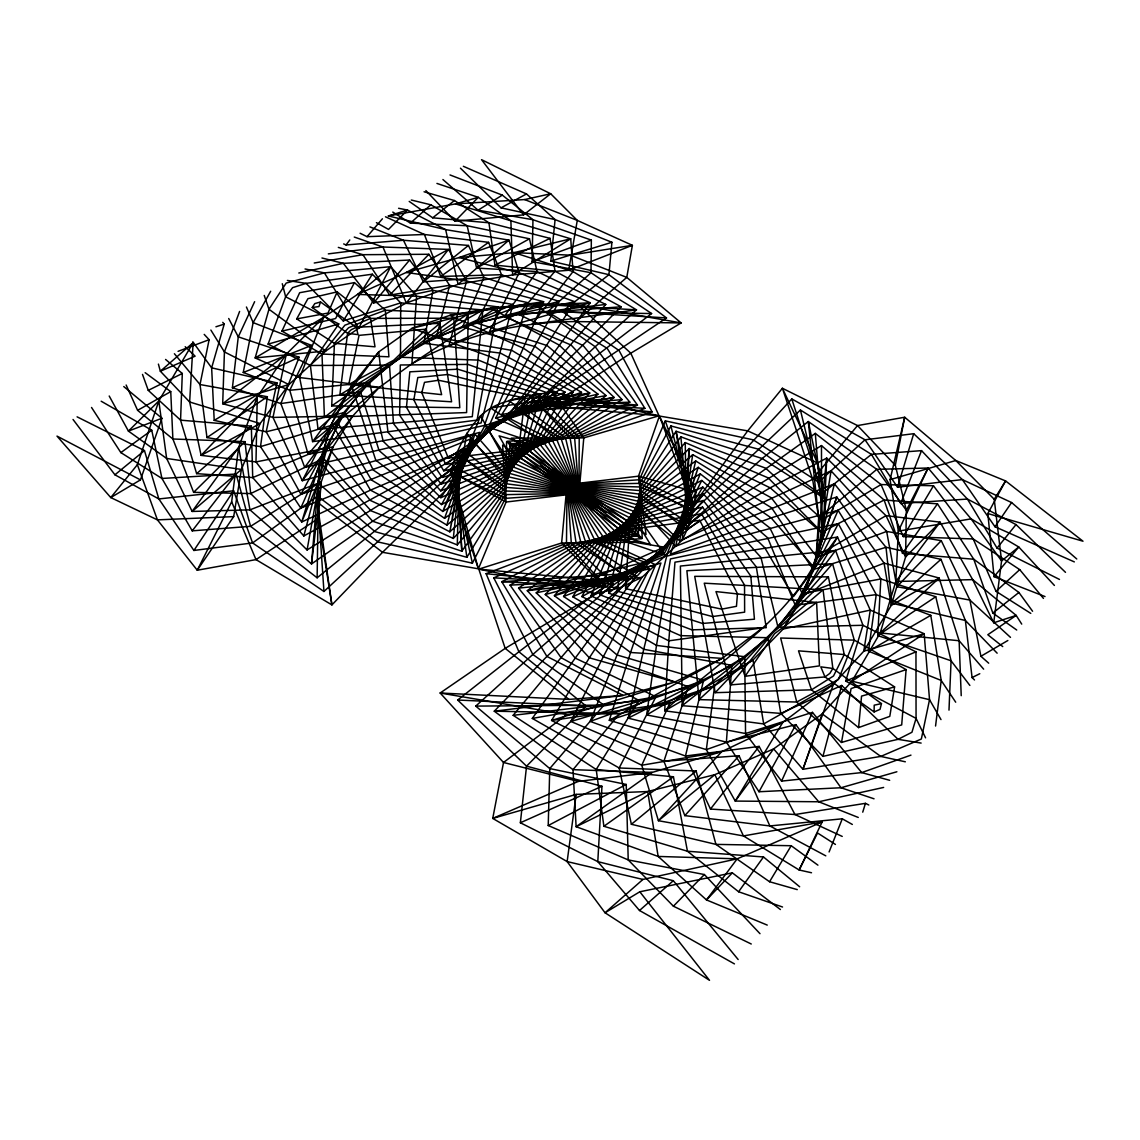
<?xml version="1.0" encoding="UTF-8"?>
<svg xmlns="http://www.w3.org/2000/svg" width="1140" height="1140" viewBox="0 0 1140 1140"><rect width="100%" height="100%" fill="white"/><g stroke="black" fill="none" stroke-linecap="round" stroke-linejoin="round"><path stroke-width="1.5" d="M193.13 342.684L158.816 400.952L166.639 458.451L192.133 511.447L238.645 447.407L231.662 501.785L255.987 559.612L331.911 604.913L382.541 552.316L450.77 485.398L456.356 466.873L466.132 449.032L449.83 531.824L466.801 433.271L506.573 480.154L571.411 491.597L566.779 484.486L576.241 487.507L556.676 439.299L508.982 400.468L529.573 395.58L637.474 405.085L528.333 410.03L595.208 346.717L636.491 309.852L533.762 303.953L595.208 346.717L637.474 405.085L570.071 437.618L513.328 446.111L504.992 490.984L461.828 551.204L372.637 521.251L319.913 462.042L317.077 502.013L382.541 552.316L478.401 568.803L451.212 471.647C455.701 450.685 466.217 431.604 480.581 415.786C516.548 382.955 571.397 407.365 614.132 397.433L507.856 416.299L590.264 302.727L490.656 308.113L559.113 345.035L614.132 397.433L556.676 439.299L519.812 450.784L506.573 480.154L449.83 531.824L370.457 490.157L331.726 423.467L301.715 521.992L333.051 446.837L352.844 415.901L272.987 417.411L222.699 403.745L286.283 354.141L272.987 417.411L302.299 480.724L352.844 415.901L379.478 387.258L312.602 441.622L378.722 351.918L387.999 432.274L440.753 490.87L517.261 460.688L529.088 450.457L556.833 392.502L478.501 360.112L400.468 357.248L400.724 302.87L372.324 274.198L306.09 283.376L292.595 287.665L285.641 296.785L268.085 344.137L310.394 365.484L389.495 365.128L393.485 423.596L441.194 484.087L519.926 457.867L532.58 448.276L565.013 392.06L489.374 356.364L411.982 328.349L378.722 351.918L351.619 385.591L331.726 423.467L319.913 462.042L311.519 563.944L249.959 509.851L238.645 447.407L257.255 396.934L286.283 354.141L323.817 317.205L357.533 294.419L390.721 266.674L416.613 296.229L497.767 306.874L477.076 420.09L312.602 441.622L299.62 377.554L323.817 317.205L255.161 357.946L299.62 377.554L379.478 387.258L411.925 363.731L497.767 306.874L411.982 328.349L449.73 315.41L490.656 308.113L533.762 303.953L577.894 304.793L681.136 322.919L630.791 353.201L550.378 406.082L528.333 410.03L507.856 416.299L466.132 449.032L370.457 490.157L301.715 521.992L255.987 461.914L257.255 396.934L201.11 455.359L189.639 401.993L193.13 342.684L160.355 371.227L189.639 401.993L260.134 423.553L288.862 384.622L325.769 351.006L358.687 328.249L406.296 302.998L458.109 284.33L512.615 274.911L568.718 270.266L632.386 245.328L626.772 277.391L575.999 321.594C518.657 321.509 461.957 335.531 411.925 363.731L416.613 296.229L357.533 294.419L406.239 272.474L448.49 249.404L466.63 280.982L543.638 301.701L489.63 424.622L589.736 393.058L523.502 348.27L449.73 315.41L543.638 301.701L448.904 345.833L466.63 280.982L406.239 272.474L458.964 257.597L508.967 240.127L519.213 272.745L489.374 331.669L590.264 302.727L519.213 272.745L458.964 257.597L514.111 252.638L570.285 255.161L632.386 245.328L577.268 220.391L524.657 199.571L455.516 203.903L388.355 215.959L445.64 229.639L508.967 240.127L458.109 284.33L445.64 229.639L407.493 210.059L398.601 208.292M468.198 313.742L466.602 412.58L324.43 417.368L322.007 354.055L344.879 325.199L385.349 310.251L468.198 313.742L395.252 361.366L324.43 417.368M442.918 179.536L478.045 210.188L532.964 219.721L591.346 240.098L591.005 272.745L547.656 311.818L607.164 348.341L644.898 408.334L574.617 437.489L510.264 443.916L505.049 494.66L466.859 557.303L375.074 531.668L318.488 483.317L250.586 526.324L192.218 530.841L161.951 478.458L151.748 430.222L101.175 401.223M91.542 407.464L120.854 452.608L161.951 478.458L236.123 474.026L250.586 526.324L317.134 577.795L318.488 483.317M874.109 711.93L874.209 705.176L881.477 703.608L880.037 709.365L874.109 711.93L824.99 676.932L820.8 666.843L832.856 668.453L881.477 703.608M317.134 577.795L454.219 466.602L505.049 494.66L570.997 493.364L540.901 465.918L578.45 487.051L574.617 437.489L536.114 402.007L651.596 313.557L591.005 272.745L532.081 261.616L532.964 219.721L502.327 195.125L450.015 174.947M145.165 372.68L170.743 391.618L172.881 439L193.629 492.352L250.686 493.577L323.489 458.366L371.056 510.834L457.297 544.906L459.377 454.988L307.073 549.979L250.686 493.577L245.029 441.636L172.881 439L137.612 410.343L126.141 385.021M759.995 933.689L704.378 874.537L628.211 859.916L548.226 825.531L549.765 768.574L603.972 705.133L532.836 654.474L493.777 577.866L571.325 543.367L638.3 535.828L639.996 483.36L670.89 425.961L758.029 449.06L820.857 494.475L871.444 454.39L921.533 450.642L967.433 499.064L997.044 548.098L1059.487 579.448M165.571 359.442L182.3 373.478L180.562 420.161L196.636 473.642L252.71 477.589L327.465 446.339L370.343 500.446L453.293 538.436L505.747 483.716L518.03 449.502L561.08 438.53L622.07 399.627L571.14 345.064L504.179 316.507L537.068 271.577L529.473 238.802L467.172 225.748L410.428 223.112L392.759 212.083M948.993 710.135L951.073 660.773L935.755 596.733L880.835 578.963L802.289 593.612L769.856 527.934L700.274 473.87L634.324 511.547L623.537 525.226L607.406 535.387L563.587 596.491L643.73 649.287L731.823 665.304L726.394 742.111L758.998 791.744L840.992 787.754L896.881 771.766M331.712 405.911L334.433 343.311L348.512 327.807L370.5 318.402L453.848 318.203L459.791 407.693L331.712 405.911L395.438 361.494L453.848 318.203M969.869 685.439L951.073 660.773L877.743 635.564L880.835 578.963L838.085 510.293L666.701 556.22L643.73 649.287L628.168 718.157L726.394 742.111L795.891 724.641L840.992 787.754L874.038 798.798M738.15 959.524L673.312 880.707L597.802 861.626L520.367 822.767L526.552 766.165L586.074 706.002L518.899 651.781L486.11 573.677L566.48 543.295L641.763 538.707L567.007 490.941L566.48 543.295L605.354 585.917L518.899 651.781L457.667 700.017L526.552 766.165L601.963 786.286L597.802 861.626L639.511 910.504L734.445 963.899M625.575 588.682L629.38 529.43L699.732 520.324L737.452 593.698L736.469 606.309L721.706 609.145L625.575 588.682L659.803 551.261L699.732 520.324M906.101 669.607L901.697 724.912L841.491 742.453L796.746 702.026L780.658 638.015L854.273 640.139L906.101 669.607L851.081 688.574L841.491 742.453M317.077 502.013L331.911 604.913L318.245 518.5L321.238 482.035L333.051 446.837L255.987 461.914L201.11 455.359L260.134 423.553L241.423 469.452L233.686 516.62L197.263 570.228L157.42 519.869L137.384 464.693L158.816 400.952L128.435 431.105L166.639 458.451L241.423 469.452L192.133 511.447L249.959 509.851L321.238 482.035L311.519 563.944L372.637 521.251L456.356 466.873L461.828 551.204L456.855 452.509L504.992 490.984L571.055 492.907L553.841 475.195L577.866 487.122L570.071 437.618L529.573 395.58L551.774 392.203L659.034 415.801L630.791 353.201L577.894 304.793M579.59 486.98L583.78 437.888L551.774 392.203M287.365 280.44L306.09 283.376L343.24 320.91L400.724 302.87L482.847 309.966L472.302 416.67L318.046 429.296L310.394 365.484L338.794 323.945L285.641 296.785L282.293 283.732M566.423 490.955L561.635 542.996L598.229 580.488C640.666 570.741 691.325 539.591 695.956 492.067L659.419 416.057L747.712 430.863L817.508 462.982C827.626 496.969 827.469 533.663 813.248 566.48C778.492 627.67 714.638 663.608 664.706 710.818L763.7 723.943L833.44 684.242L863.792 651.197L891.252 605.411L905.602 556.918L906.343 510.349L895.313 465.277L904.704 417.24L857.551 425.576L782.41 388.27L747.712 430.863L693.006 505.519L689.843 523.616L682.276 540.089L641.977 577.324L589.337 657.808L551.575 720.466L641.777 765.239L721.706 751.659L782.767 722.447L833.44 684.242L802.931 769.301L880.736 756.419L921.348 739.019L929.527 699.689L924.184 633.726L870.276 610.1L783.137 629.052L753.013 659.96L714.638 685.753L669.821 703.166L619.661 713.555L566.779 714.552L440.154 693.006L505.191 648.375L596.192 593.698L620.132 587.67L641.977 577.324L527.321 590.705L589.337 657.808L674.823 682.034L722.133 658.364L762.674 627.841L668.809 640.837L581.913 596.576L615.001 531.226L627.499 520.88L703.28 493.791L760.936 557.403L778.022 627.314L862.952 625.29L915.962 651.852L916.061 718.385L911.943 732.265L898.064 739.333L822.923 756.39L780.8 713.412L767.847 637.702L680.609 635.635L590.962 595.921L618.507 528.86L630.035 517.888L702.81 487.108L764.74 547.727L793.454 596.633L837.515 537.054L870.276 610.1L863.792 651.197L924.184 633.726L851.951 681.221L822.197 713.911L773.632 748.894L714.88 774.644L647.691 791.531L576.17 794.395L492.736 818.42L503.524 762.489L566.779 714.552M460.446 168.178L501.044 207.851L555.109 219.593L611.923 242.279L608.931 274.683L562.348 311.576L619.048 350.507L652.094 411.911L579.206 437.575L507.086 441.266L579.02 486.994L579.206 437.575L543.524 400.539L666.501 317.918L608.931 274.683L550.834 261.089L555.109 219.593L526.481 193.928L463.339 166.298M858.577 727.605L861.555 696.098L894.601 686.893L889.798 716.376L858.577 727.605L811.495 689.828L798.513 650.84L844.227 654.545L894.601 686.893M453.293 538.436L462.641 449.445L505.747 483.716L571.254 492.024L564.215 482.647L576.769 487.35L561.08 438.53L514.881 408.505L605.782 304.423L537.068 271.577L476.591 268.071L467.172 225.748L430.82 204.787L411.312 200.042M314.241 263.012L362.891 254.69L428.868 254.277L449.602 285.285L436.406 337.269L511.903 350.422L581.5 392.345L540.075 444.486L524.029 453.805L512.644 466.745L441.536 504.578L379.093 450.585L360.525 391.975L280.868 403.56L232.403 387.771L238.274 336.856L254.633 301.687M935.555 726.023L941.212 680.452L930.781 615.329L876.232 594.624L795.236 605.226L767.719 537.88L701.812 480.453L632.315 514.767L621.784 526.309L599.911 594.781L691.837 629.836L766.265 627.698L756.29 566.879L703.209 500.489L624.692 523.73L611.297 533.406L572.764 596.776L656.498 645.397L744.734 656.74L745.546 733.533L781.584 781.114L861.683 772.592L910.96 755.122M339.834 394.924L347.6 333.251L351.22 329.745L356.25 327.28L439.855 323.333L451.597 401.807L339.834 394.924L394.924 361.123L439.855 323.333M525.084 398.045L518.543 449.858L448.319 458.109L421.8 392.659L424.507 382.356L438.515 380.261L525.084 398.045L490.642 429.837L448.319 458.109M1021.725 624.107L1016.182 615.415L993.724 622.796L1001.576 560.909L994.237 499.291L955.79 460.517L904.704 417.24L890.098 479.626L898.334 531.154L895.826 581.486L880.165 632.971L851.951 681.221L929.527 699.689L940.999 719.596M576.17 794.395L567.136 861.584L605.041 912.769L709.507 980.329L639.811 891.779L605.041 912.769L642.932 879.439L737.181 858.833L822.154 821.954L799.14 869.991L743.451 835.933L658.407 820.715L641.777 765.239L669.821 703.166L551.575 720.466L674.823 682.034L623.167 695.4L494.276 711.203L573.021 769.671L652.194 772.421L721.706 751.659L658.407 820.715L714.88 774.644L743.451 835.933L822.154 821.954M955.705 702.197L941.212 680.452L868.495 651.211L876.232 594.624L838.342 523.659L670.462 558.928L656.498 645.397L646.665 714.98L745.546 733.533L812.464 712.372L861.683 772.592L889.67 780.302M174.392 353.728L200.013 384.536L267.373 396.734L260.504 446.638L300.789 508.084L470.464 439.014L507.671 476.663L571.61 491.183L568.603 485.797L575.714 487.692L552.359 440.282L501.8 414.532L574.717 301.701L501.486 274.712L440.724 276.464L424.379 234.484L385.491 216.799M617.253 591.161L626.615 527.449L701.442 513.769L744.534 585.077L744.634 612.166L712.429 616.555L617.253 591.161L659.519 551.062L701.442 513.769M1010.496 637.388L969.898 600.082L896.866 586.701L886.649 531.454L831.06 470.863L679.697 540.93L692.693 454.675L771.31 497.809L817.095 557.189L886.649 531.454L941.269 540.673L969.898 600.082L980.899 656.269L988.694 663.181M817.095 557.189L831.06 470.863M270.665 291.27L253.151 322.62L243.248 372.495L289.76 390.265L369.517 382.499L383.183 441.28L440.867 497.695L514.824 463.652L525.797 452.794L548.711 393.314L467.942 364.401L400.311 364.985L399.655 415.259L442.192 477.404L522.818 455.202L536.256 446.296L573.249 392.018L500.517 353.129L423.938 343.325L432.915 290.372L409.588 260.034L343.354 263.326L298.808 273.016M568.718 270.266L577.268 220.391L550.706 193.757L481.536 159.671L523.559 214.876L550.706 193.757L524.657 199.571M307.073 549.979L323.489 458.366M204.203 334.391L209.119 339.706L200.013 384.536L206.981 437.575L260.504 446.638L338.153 423.325L371.412 479.983L446.909 525.098L507.671 476.663L521.279 451.825L552.359 440.282L606.081 395.594L547.143 345.577L476.149 322.877L501.486 274.712L488.604 242.336L424.379 234.484L367.051 236.678L360.112 233.258M348.769 384.451L359.043 335.36L426.26 329.132L441.636 394.654L348.769 384.451L393.713 360.254L426.26 329.132M532.822 396.093L521.122 451.725L445.754 464.393L413.834 399.784L417.796 377.54L447.906 374.476L532.822 396.093L490.898 430.008L445.754 464.393M192.817 341.772L211.641 367.835L276.992 382.912L266.176 431.789L300.988 494.304L474.981 434.155L509.067 473.257L571.838 490.77L569.957 486.766L575.23 487.906L548.141 441.493L495.644 418.024L559.156 301.359L483.944 277.447L423.296 281.879L403.474 240.269L369.944 226.888M905.331 761.791L880.736 756.419L822.197 713.911L802.931 769.301L763.7 723.943L753.013 659.96L664.706 710.818L668.809 640.837L674.98 562.163L837.515 537.054L783.137 629.052L804.056 594.638L836.76 496.997L771.153 517.902L670.462 554.183L698.236 467.357L673.783 538.279L636.049 508.212L573.947 487.564L575.045 490.414L571.283 489.801L603.331 537.168L664.135 547.143L554.411 595.736L660.915 563.018L630.562 652.493L609.316 720.295L714.638 685.753L706.344 749.621L735.257 801.078L782.767 722.447L706.344 749.621L609.316 720.295L722.133 658.364L630.562 652.493L554.411 595.736L603.331 537.168L624.25 525.74L702.596 507.157L750.818 576.128L754.438 619.205L702.468 623.452L608.674 593.199L624.307 525.782L636.049 508.212L698.236 467.357L771.153 517.902L813.248 566.48L836.76 496.997L884.084 563.16L891.252 605.411L939.132 578.037L959.125 640.737L961.219 695.671M842.232 836.418L794.965 814.53L759.126 746.401L685.482 756.019L590.192 721.406L617.068 654.987L655.657 564.742L599.099 538.75L570.812 490.043L576.085 491.169L574.204 487.165L637.488 504.806L675.593 546.317L695.699 460.945L771.638 507.856L813.219 569.544L886.008 547.3L940.956 559.327L965.381 620.488L972.078 677.559L974.501 679.967M695.699 460.945L637.488 504.806L625.205 526.438L599.099 538.75L545.276 594.524L617.068 654.987L703.551 680.309L685.482 756.019L710.491 809.058L794.965 814.53L865.431 803.344L868.794 804.997M813.219 569.544L834.409 483.845L675.593 546.317M321.964 257.996L343.354 263.326L373.621 302.927L432.915 290.372L512.9 304.466L481.08 422.969L308.142 454.333L289.76 390.265L311.576 345.406L253.151 322.62L246.425 307.002M142.5 374.405L148.271 390.365L180.562 420.161L251.327 426.132L252.71 477.589L303.81 535.971L327.465 446.339M822.923 756.39L841.662 685.453L898.064 739.333L921.134 743.081M446.909 525.098L470.464 439.014M222.77 322.349L224.21 324.131L211.641 367.835L214.206 420.361L266.176 431.789L344.807 412.424L373.193 469.965L444.557 518.301L509.067 473.257L522.448 452.666L548.141 441.493L597.944 394.141L535.259 346.645L462.541 327.038L483.944 277.447L468.426 245.428L403.474 240.269L346.061 244.958L343.667 243.917M540.702 394.526L523.303 453.278L510.72 469.951L442.762 511.447L375.758 460.161L351.619 385.591L302.299 480.724L479.726 432.359L442.762 511.447L480.581 415.786L510.72 469.951L572.095 490.385L570.997 487.521L574.745 488.134L544.036 442.89L490.599 408.034L589.736 393.058L544.036 442.89L523.36 453.321L443.716 470.82L406.453 407.322L409.83 371.825L457.724 369.189L540.702 394.526L490.799 429.951L443.716 470.82M897.551 487.222L913.696 433.699L865.018 439.798L818.606 482.106L753.198 439.841L665.332 420.888L639.383 479.755L642.233 538.279L575.03 484.158L639.383 479.755L693.847 505.319L791.787 398.929L865.018 439.798L897.551 487.222L962.317 479.584L1011.593 502.541L1076.773 558.985M862.738 812.165L865.431 803.344M925.566 737.837L916.061 718.385L845.681 681.079L862.952 625.29L835.591 550.435L680.395 566.053L682.19 705.689L780.8 713.412L841.662 685.453M692.693 454.675L638.642 501.329L626.459 527.336L594.724 540.089L536.228 592.843L603.302 656.768L688.318 686.651L663.922 761.235L684.827 815.627L769.842 825.944L842.289 818.805L852.335 824.448M320.511 301.986L318.943 306.575L312.246 307.501L314.797 303.596L320.511 301.986L356.25 327.28L358.031 334.633L347.6 333.251L312.246 307.501M338.323 247.394L362.891 254.69L389.695 295.118L449.602 285.285L528.205 302.741L484.443 425.377L304.693 467.386L280.868 403.56L299.15 357.233L238.274 336.856L228.698 318.502M140.462 479.883L57 436.107L110.765 497.567L140.462 479.883L161.923 418.266L123.776 386.56M444.557 518.301L474.981 434.155M239.599 311.434L224.423 351.932L222.699 403.745L288.862 384.622L224.423 351.932L210.871 330.059M1065.501 572.337L1016.011 524.585L967.433 499.064L900.728 503.495L921.533 450.642M829.094 851.951L842.289 818.805M700.274 473.87L666.23 555.878L563.587 596.491M802.289 593.612L838.085 510.293M337.155 291.868L327.992 313.072L296.699 318.901L307.928 298.666L337.155 291.868L370.5 318.402L375.003 346.817L334.433 343.311L296.699 318.901M300.789 508.084L338.153 423.325M781.584 781.114L812.464 712.372M281.951 331.113L299.649 292.724L354.44 282.606L385.349 310.251L388.911 356.806L322.007 354.055L281.951 331.113L335.588 318.53L354.44 282.606M825.802 855.841L769.842 825.944L739.076 755.735L663.922 761.235L570.912 721.463L603.302 656.768L649.444 568.846L594.724 540.089L570.314 490.243L577.439 492.152L574.432 486.766L638.642 501.329L679.697 540.93M231.662 501.785L197.263 570.228L255.987 559.612L318.245 518.5M77.093 416.841L144.466 450.585L158.859 498.95L193.914 550.463L252.581 542.925L317.504 496.114L378.38 542.042L472.387 563.189L505.419 498.351L506.602 441.665L570.983 493.805L505.419 498.351L452.352 472.644L323.945 591.475L252.581 542.925L233.629 490.799L158.859 498.95L114.926 474.796L73.031 419.477M701.812 480.453L664.007 554.297L572.764 596.776M1016.723 630.021L992.84 613.064L973.76 559.227L937.465 503.823L884.127 500.032L821.683 532.138L768.26 477.916L685.254 442.591L640.067 494.204L629.921 529.815L585.604 542.113L518.586 588.126L575.23 658.094L655.956 696.768L619.163 767.99L631.375 824.291L715.934 844.384L791.203 845.723L817.922 865.16M795.236 605.226L838.342 523.659M300.988 494.304L344.807 412.424M1045.01 596.562L994.052 576.683L987.839 513.542L1005.58 480.923L955.79 460.517L890.098 479.626M441.536 504.578L484.87 425.69L581.5 392.345M758.998 791.744L795.891 724.641M1043.456 598.4L1019.73 569.63L973.218 538.949L903.236 536.612L933.46 485.754L973.218 538.949L996.018 591.332L1030.788 613.391M1032.583 611.254L1018.904 592.472L973.76 559.227L902.495 553.327L884.127 500.032L821.47 445.583L686.437 529.573L640.067 494.204L574.774 485.925L581.885 495.33L569.259 490.585L585.604 542.113L635.935 576.042L575.23 658.094L532.295 718.414L619.163 767.99L696.127 770.982L715.934 844.384L769.557 881.733L791.203 845.723M702.81 487.108L662.283 553.043L581.913 596.576M994.237 499.291L1005.58 480.923L1083 541.215L987.839 513.542M933.46 485.754L881.049 484.557L822.424 519.555L765.581 468.127L680.865 436.834L640.338 490.599L632.23 531.468L580.901 542.768L510.05 585.119L561.065 657.638L639.013 700.501L596.206 769.486L603.886 826.286L687.449 851.238L763.472 856.966L799.653 886.777M343.24 320.91L372.324 274.198M440.867 497.695L486.851 427.115L573.249 392.018M193.914 550.463L233.629 490.799M1074.336 561.892L995.006 526.766L1011.593 502.541M745.033 676.319L774.573 633.655L816.625 602.504L819.46 665.874L745.033 676.319L715.963 591.589L816.625 602.504M902.495 553.327L937.465 503.823M903.236 536.612L881.049 484.557L815.299 433.385L689.045 523.659L640.338 490.599L574.888 485.483L585.803 498.151L568.703 490.713L580.901 542.768L628.682 579.091L561.065 657.638L513.157 715.322L596.206 769.486L673.441 776.782L687.449 851.238L738.606 891.751L763.472 856.966M703.28 493.791L660.986 552.116L590.962 595.921M304.693 467.386L360.525 391.975M346.061 244.958L349.795 239.956M778.022 627.314L835.591 550.435M440.753 490.87L488.405 428.227L565.013 392.06M192.218 530.841L236.123 474.026M710.491 809.058L759.126 746.401M997.044 548.098L1016.011 524.585M137.384 464.693L110.765 497.567L157.42 519.869L233.686 516.62M730.54 684.898L773.048 632.558L823.066 589.822L832.856 668.453L829.877 673.355L824.99 676.932L730.54 684.898L704.249 583.181L823.066 589.822M457.297 544.906L505.234 487.322L515.893 447.963L565.54 437.959L629.85 402.178L583.181 345.605L518.515 314.284L555.023 271.192L550.078 238.36L488.946 222.799L432.687 217.811L409.203 201.41M994.052 576.683L1018.747 546.972L1054.415 585.447M373.621 302.927L409.588 260.034M983.649 669.151L959.125 640.737L880.165 632.971L939.132 578.037L884.084 563.16L804.056 594.638L816.154 556.22L818.677 517.831L812.592 479.099L857.551 425.576L895.313 465.277M703.209 500.489L660.103 551.489L599.911 594.781M308.142 454.333L369.517 382.499M367.051 236.678L382.413 218.794M832.556 563.716L772.621 632.258L699.048 699.632L686.893 570.712L832.556 563.716L854.273 640.139L838.442 679.497L796.746 702.026L699.048 699.632M441.194 484.087L489.573 429.068L556.833 392.502M684.827 815.627L739.076 755.735M715.179 692.678L772.393 632.087L828.381 576.869L844.227 654.545L833.525 675.977L811.495 689.828L715.179 692.678L694.73 576.341L828.381 576.869M780.401 909.535L732.322 872.841L706.501 899.93L658.151 856.439L576.113 826.714L573.021 769.671L619.661 713.555L494.276 711.203L546.901 656.426L620.132 587.67L501.771 581.699L546.901 656.426L623.167 695.4L568.974 699.404L440.154 693.006L503.524 762.489L578.336 781.385L652.194 772.421L576.113 826.714L647.691 791.531L658.151 856.439L737.181 858.833L706.501 899.93L767.248 925.096M389.695 295.118L428.868 254.277M896.866 586.701L941.269 540.673M425.89 190.594L455.017 221.231L478.287 197.32L510.891 220.79L570.727 238.787L573.021 271.577L532.081 324.188L636.491 309.852L573.021 271.577L514.111 252.638L570.727 238.787L512.615 274.911L510.891 220.79L455.516 203.903L478.287 197.32L436.934 183.426M702.596 507.157L659.618 551.133L608.674 593.199M900.728 503.495L871.444 454.39L800.423 410.03L692.764 511.504L639.996 483.36L575.03 484.6L605.782 512.487L567.577 490.898L571.325 543.367L613.363 584.051L532.836 654.474L475.751 706.102L549.765 768.574L626.231 784.462L628.211 859.916L673.398 906.2L704.378 874.537M424.066 191.777L454.447 200.54L488.946 222.799L494.903 265.107L555.023 271.192L621.2 306.803L521.778 405.997L565.54 437.959L577.31 487.222L560.324 479.855L571.14 492.466L505.234 487.322L459.377 454.988M442.192 477.404L490.357 429.637L548.711 393.314M193.629 492.352L245.029 441.636M996.018 591.332L1019.73 569.63M410.428 223.112L430.82 204.787M318.046 429.296L389.495 365.128M997.144 653.177L965.381 620.488L891.936 603.217L940.956 559.327M639.511 910.504L673.312 880.707M196.636 473.642L251.327 426.132M631.375 824.291L696.127 770.982M114.926 474.796L144.466 450.585M423.296 281.879L468.426 245.428M432.687 217.811L454.447 200.54M682.19 705.689L767.847 637.702M992.84 613.064L1018.904 592.472M120.854 452.608L151.748 430.222M440.724 276.464L488.604 242.336M603.886 826.286L673.441 776.782M206.981 437.575L267.373 396.734M877.743 635.564L935.755 596.733M478.045 210.188L502.327 195.125M214.206 420.361L276.992 382.912M646.665 714.98L744.734 656.74M980.899 656.269L1007.86 640.509M868.495 651.211L930.781 615.329M400.468 357.248L482.847 309.966M137.612 410.343L170.743 391.618M476.591 268.071L529.473 238.802M462.641 449.445L303.81 535.971M501.044 207.851L526.481 193.928M548.226 825.531L626.231 784.462M628.168 718.157L731.823 665.304M972.078 677.559L979.787 673.712M148.271 390.365L182.3 373.478M494.903 265.107L550.078 238.36M232.403 387.771L299.15 357.233M520.367 822.767L601.963 786.286M423.938 343.325L512.9 304.466M578.336 781.385L492.736 818.42L567.136 861.584L642.932 879.439M845.681 681.079L915.962 651.852M243.248 372.495L311.576 345.406M161.923 418.266L128.435 431.105L109.198 396.007M436.406 337.269L528.205 302.741M178.068 351.334L209.119 339.706M532.081 261.616L591.346 240.098M590.192 721.406L703.551 680.309M215.93 326.781L224.21 324.131M388.355 215.959L407.493 210.059L388.526 229.411L376.428 222.671M550.834 261.089L611.923 242.279M570.912 721.463L688.318 686.651M268.085 344.137L338.794 323.945M545.276 594.524L655.657 564.742M462.541 327.038L559.156 301.359M495.644 418.024L597.944 394.141M883.643 787.427L818.719 801.762L735.257 801.078L773.632 748.894L818.719 801.762L858.263 817.451M476.149 322.877L574.717 301.701M536.228 592.843L649.444 568.846M639.811 891.779L732.322 872.841M501.8 414.532L606.081 395.594M532.295 718.414L655.956 696.768M328.334 253.878L382.955 247.01L448.49 249.404L406.296 302.998L382.955 247.01L354.269 237.049M504.179 316.507L605.782 304.423M575.016 483.702L638.5 476.178L695.956 492.067M571.012 494.261L506.089 502.042L451.212 471.647M513.157 715.322L639.013 700.501M518.586 588.126L635.935 576.042M455.017 221.231L523.559 214.876M514.881 408.505L622.07 399.627M518.515 314.284L621.2 306.803M510.05 585.119L628.682 579.091M521.778 405.997L629.85 402.178M475.751 706.102L603.972 705.133M575.999 321.594L681.136 322.919L626.772 277.391L570.285 255.161M547.656 311.818L651.596 313.557M457.667 700.017L586.074 706.002M493.777 577.866L613.363 584.051M536.114 402.007L644.898 408.334M562.348 311.576L666.501 317.918M550.378 406.082L659.034 415.801L583.78 437.888L511.333 438.13L646.052 534.546L638.5 476.178L659.419 416.057L693.006 505.519M598.229 580.488L478.8 569.116L505.191 648.375L568.974 699.404M486.11 573.677L605.354 585.917M543.524 400.539L652.094 411.911M305.05 268.969L324.401 272.887L390.721 266.674L358.687 328.249L324.401 272.887L286.197 283.062L268.969 309.254L255.161 357.946L325.769 351.006L268.969 309.254L264.238 295.445M596.192 593.698L478.8 569.116L561.635 542.996L637.588 542.198L502.655 445.042L506.089 502.042L478.401 568.803L450.77 485.398M811.509 872.756L799.14 869.991L817.523 832.969L835.435 844.441M769.557 881.733L797.259 889.613M738.606 891.751L782.539 907.013M673.398 906.2L751.26 944.006M1002.73 646.58L987.81 634.738L1016.182 615.415L972.662 579.633L940.087 522.134L886.008 515.679L816.154 556.22L826.728 458.095L770.17 487.82L682.276 540.089L689.187 448.547L770.17 487.82L823.351 534.161L826.728 458.095L886.008 515.679L905.602 556.918L940.087 522.134L895.826 581.486L972.662 579.633L993.724 622.796M913.696 433.699L962.317 479.584L995.006 526.766M185.193 346.717L195.125 356.165L160.355 371.227L158.403 364.102M834.409 483.845L886.008 547.3L891.936 603.217M817.508 462.982L782.41 388.27L812.592 479.099M665.332 420.888L693.847 505.319M791.787 398.929L818.606 482.106M670.89 425.961L692.764 511.504M800.423 410.03L820.857 494.475M452.352 472.644L472.387 563.189M454.219 466.602L466.859 557.303M680.865 436.834L689.045 523.659M815.299 433.385L822.424 519.555M317.504 496.114L323.945 591.475M685.254 442.591L686.437 529.573M821.47 445.583L821.683 532.138M689.187 448.547L685.568 524.87L639.511 497.795L574.617 486.353L579.291 493.463L569.786 490.428L590.207 541.215L644.841 562.234L527.321 590.705L590.207 541.215L628.026 528.447L639.511 497.795L689.187 448.547M640.309 486.98L634.994 533.463L576.128 543.182L501.771 581.699L622.511 573.904L576.128 543.182L568.148 490.827L592.43 502.911L574.973 485.041L640.309 486.98L692.906 509.666L676.077 431.276L762.176 458.494L824.79 498.65L808.274 421.529L762.176 458.494L689.843 523.616L676.077 431.276L640.309 486.98M928.131 468.013L898.334 531.154L971.095 518.871L1018.747 546.972L1001.576 560.909L971.095 518.871L928.131 468.013L876.803 469.338L808.274 421.529L818.677 517.831L876.803 469.338L906.343 510.349L928.131 468.013M573.434 488.974L572.594 488.96L615.001 531.226L639.939 537.011L630.035 517.888L517.261 460.688L508.739 442.833L532.58 448.276L573.434 488.974M573.847 488.675L572.48 488.59L572.707 489.644L514.824 463.652L499.078 435.879L536.256 446.296L573.847 488.675M573.562 489.359L572.18 489.26L611.297 533.406L650.498 544.578L632.315 514.767L573.32 488.291L573.562 489.359M574.289 488.39L571.824 488.105L572.394 490.001L512.644 466.745L485.968 426.474L540.075 444.486L574.289 488.39M574.218 489.83L571.753 489.545L607.406 535.387L665.005 554.995L634.324 511.547L573.648 487.934L574.218 489.83M525.797 452.794L521.935 452.295L522.818 455.202L559.441 479.228L525.797 452.794M625.76 526.837L621.784 526.309L586.701 498.793L624.692 523.73L625.76 526.837M529.088 450.457L516.135 448.134L519.926 457.867L571.283 487.721L529.088 450.457M631.973 531.283L618.507 528.86L574.76 490.214L627.499 520.88L631.973 531.283"/></g></svg>
